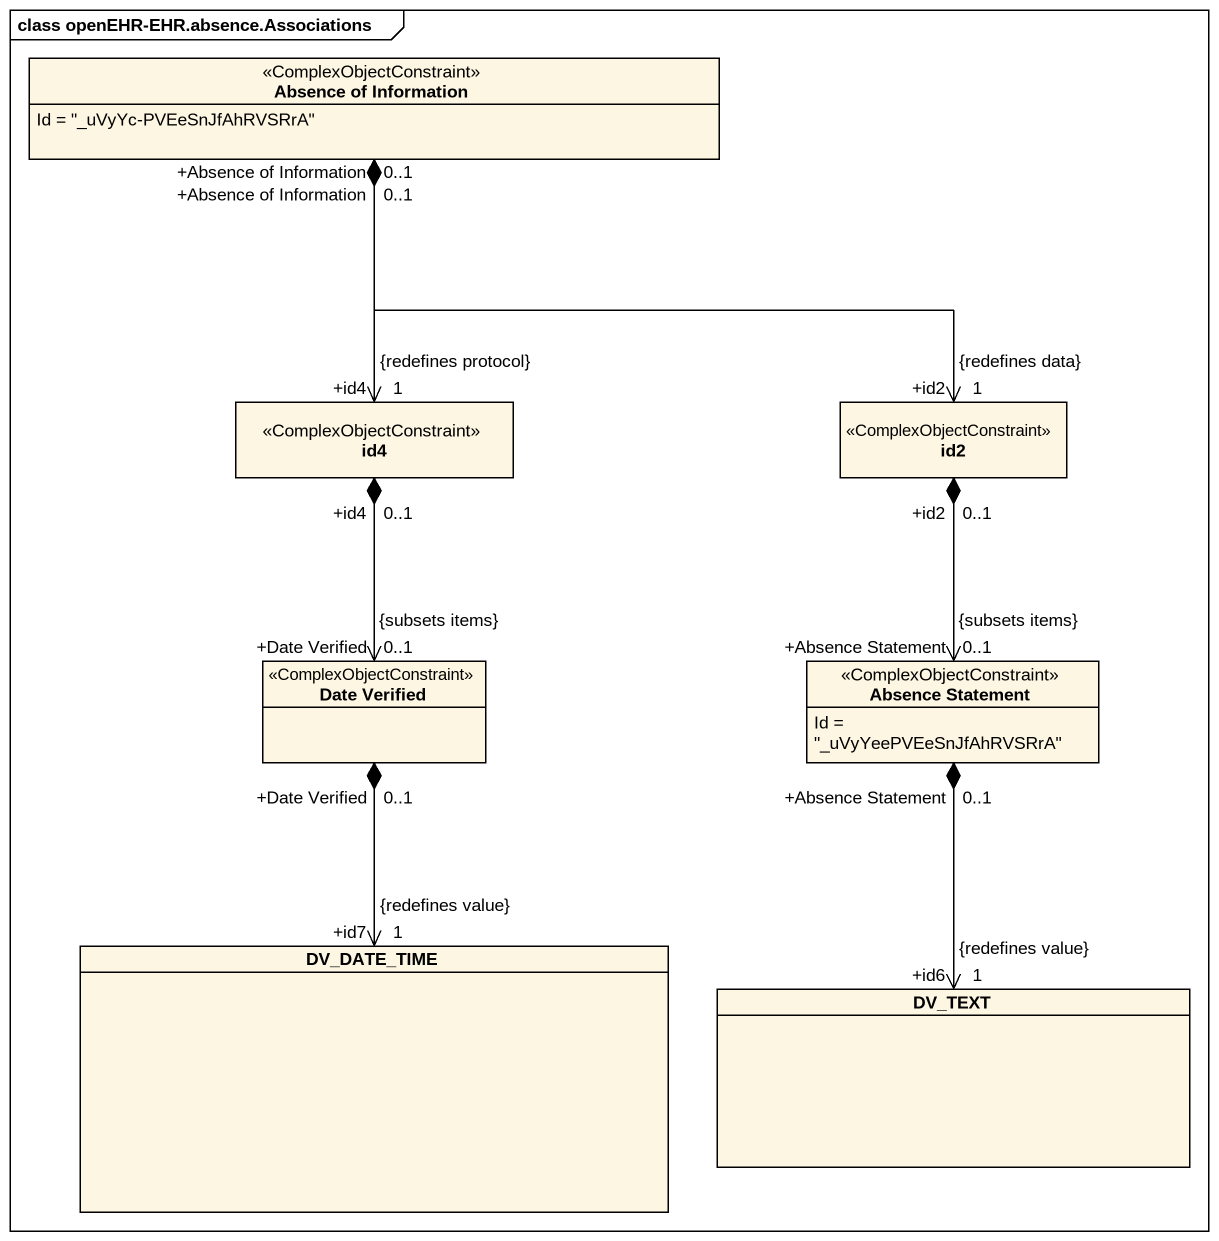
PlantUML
@startuml
mainframe class openEHR-EHR.absence.Associations
hide circle
hide empty members
class "Absence of Information" as Absence_of_Information <<ComplexObjectConstraint>> {
  Id = "_uVyYc-PVEeSnJfAhRVSRrA"
}
class id4 <<ComplexObjectConstraint>>
class id2 <<ComplexObjectConstraint>>
class "Date Verified" as Date_Verified <<ComplexObjectConstraint>>
class "Absence Statement" as Absence_Statement <<ComplexObjectConstraint>> {
  Id = "_uVyYeePVEeSnJfAhRVSRrA"
}
class DV_DATE_TIME
class DV_TEXT
Absence_of_Information "+Absence of Information\n0..1" *--> "+id4\n1\n{redefines protocol}" id4
Absence_of_Information "+Absence of Information\n0..1" *-right-> "+id2\n1\n{redefines data}" id2
id4 "+id4\n0..1" *--> "+Date Verified\n0..1\n{subsets items}" Date_Verified
id2 "+id2\n0..1" *--> "+Absence Statement\n0..1\n{subsets items}" Absence_Statement
Date_Verified "+Date Verified\n0..1" *--> "+id7\n1\n{redefines value}" DV_DATE_TIME
Absence_Statement "+Absence Statement\n0..1" *--> "+id6\n1\n{redefines value}" DV_TEXT
@enduml
